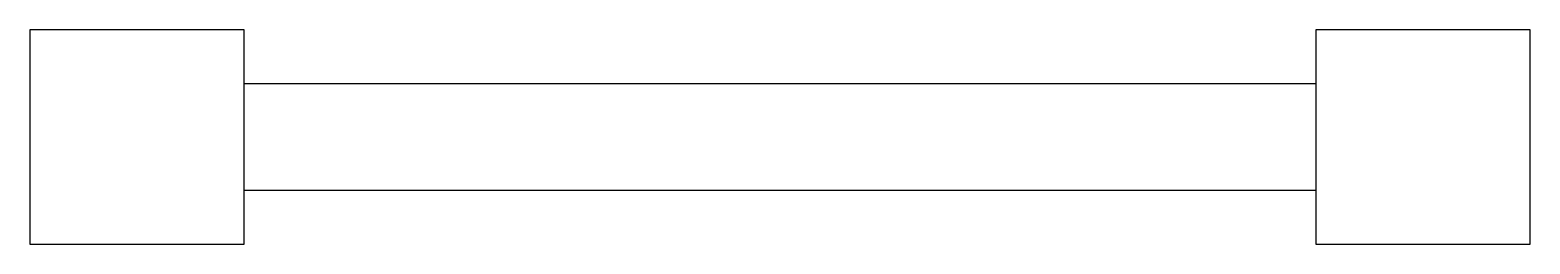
# Model space of a CAD drawing. Header units: millimetres. Extents: x 3.73 to 10.73, y 4.5 to 5.5.
import ezdxf

# ---------------------------------------------------------------- set-up
doc = ezdxf.new("R2010")
doc.units = ezdxf.units.MM
doc.layers.add('CHAMBERS', color=5, linetype='CONTINUOUS')
doc.layers.add('CHANNELS', color=3, linetype='CONTINUOUS')

msp = doc.modelspace()

# ---------------------------------------------------------------- linework, layer by layer
at = {"layer": 'CHAMBERS'}
for p, q in [((4.733, 5.5), (3.733, 5.5)), ((3.733, 5.5), (3.733, 4.5)), ((4.733, 4.5), (4.733, 5.5)), ((10.733, 5.5), (9.733, 5.5)), ((9.733, 5.5), (9.733, 4.5)), ((10.733, 4.5), (10.733, 5.5)), ((3.733, 4.5), (4.733, 4.5)), ((9.733, 4.5), (10.733, 4.5))]:
    msp.add_line(p, q, dxfattribs=at)
at = {"layer": 'CHANNELS'}
for p, q in [((4.733, 5.25), (9.733, 5.25)), ((4.733, 4.75), (4.733, 5.25)), ((9.733, 5.25), (9.733, 4.75)), ((9.733, 4.75), (4.733, 4.75))]:
    msp.add_line(p, q, dxfattribs=at)

doc.saveas('drawing.dxf')
